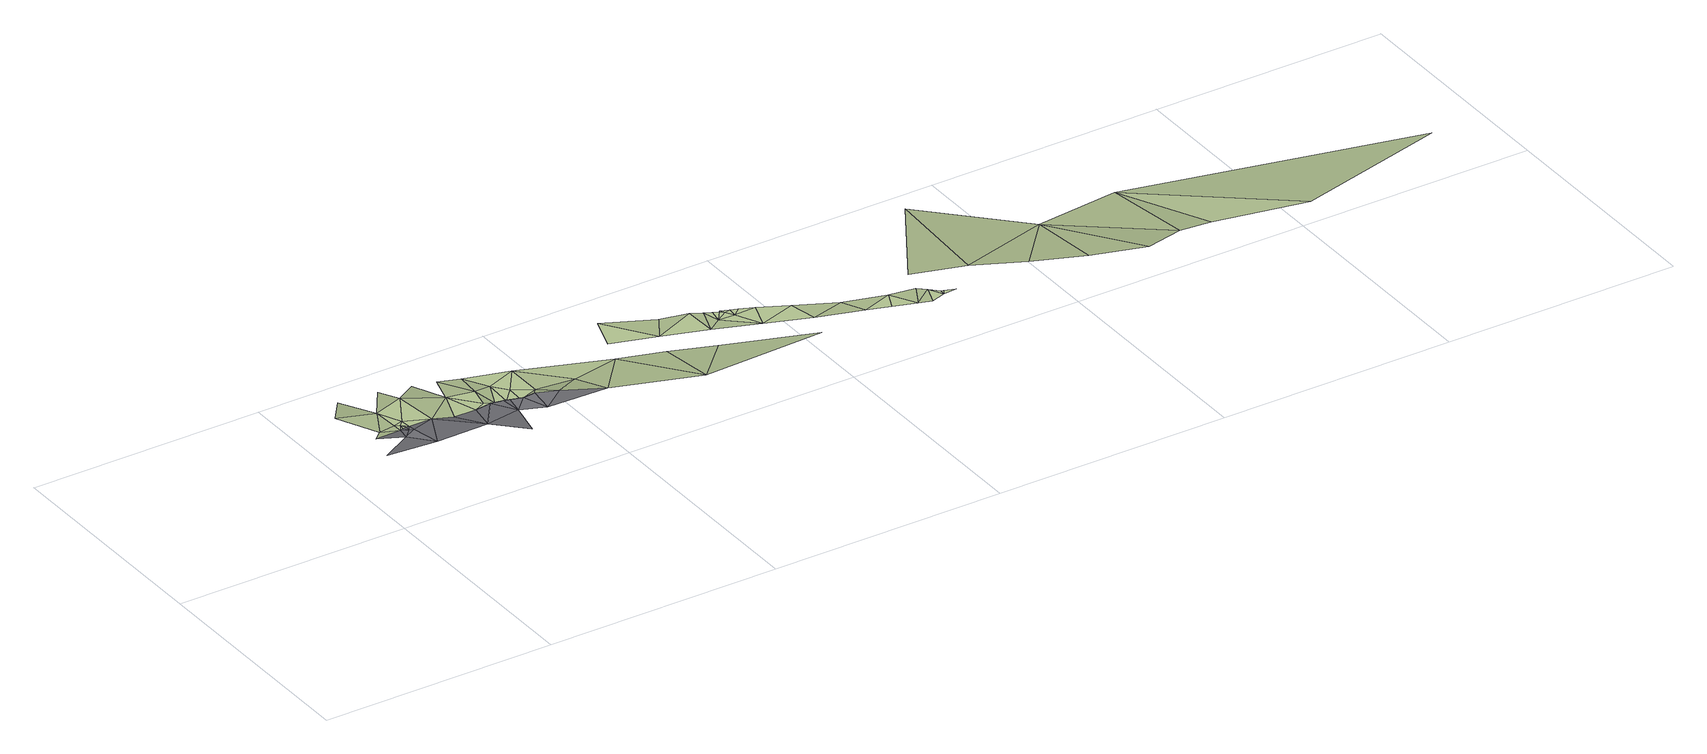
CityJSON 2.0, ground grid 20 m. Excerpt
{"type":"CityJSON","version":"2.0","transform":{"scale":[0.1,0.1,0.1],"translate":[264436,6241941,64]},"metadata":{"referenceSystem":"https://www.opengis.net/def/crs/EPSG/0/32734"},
"CityObjects":{
"road1":{"type":"Road","attributes":{"highway":"residential","name":"Selbourne Road","surface":"asphalt","lanes":1,"width":5.6,"oneway":"yes"},"geometry":[{"type":"MultiSurface","lod":"1","boundaries":[[[0,1,2]],[[0,3,4]],[[0,5,3]],[[2,6,0]],[[0,6,5]],[[7,3,5]],[[8,7,5]],[[9,5,6]],[[8,5,9]],[[10,6,2]],[[10,9,6]],[[11,10,2]],[[10,11,12]],[[13,12,11]],[[13,11,14]],[[11,15,16]],[[11,16,14]],[[17,13,14]],[[16,18,14]],[[14,18,17]],[[16,19,18]],[[17,18,20]],[[20,21,17]],[[18,19,20]],[[21,20,22]],[[23,20,19]],[[20,23,22]],[[19,16,24]],[[23,19,25]],[[26,24,16]],[[25,19,24]],[[27,25,24]],[[27,24,26]],[[28,27,26]],[[28,26,29]]]}]},
"terrain1":{"type":"TINRelief","geometry":[{"type":"CompositeSurface","lod":"1","boundaries":[[[4,3,30]],[[31,30,32]],[[30,3,33]],[[33,32,30]],[[31,32,34]],[[35,33,3]],[[35,3,7]],[[35,7,8]],[[36,33,35]],[[32,33,36]],[[9,35,8]],[[9,36,35]],[[9,10,36]],[[37,32,36]],[[10,37,36]],[[37,38,32]],[[37,10,39]],[[12,39,10]],[[40,37,39]],[[13,39,12]],[[13,41,39]],[[41,13,17]],[[39,41,42]],[[43,39,42]],[[44,41,17]],[[41,44,42]],[[21,45,17]],[[17,45,44]],[[45,21,22]],[[46,43,42]],[[23,45,22]],[[44,45,47]],[[45,23,47]],[[44,48,42]],[[25,47,23]],[[44,47,48]],[[46,42,48]],[[49,47,25]],[[49,25,27]],[[50,48,47]],[[50,47,49]],[[51,46,48]],[[52,49,27]],[[52,50,49]],[[48,50,51]],[[28,52,27]],[[51,50,52]],[[53,52,28]],[[51,52,53]],[[28,29,53]],[[51,53,54]],[[29,54,53]],[[54,29,55]],[[54,55,56]],[[57,58,59]],[[56,55,60]],[[58,57,61]],[[57,62,61]],[[62,57,63]],[[55,64,60]],[[63,65,62]],[[65,63,66]],[[63,67,66]],[[65,66,68]],[[68,66,69]],[[70,69,66]],[[70,66,71]],[[66,67,71]],[[72,69,70]],[[73,72,70]],[[70,71,73]],[[71,74,73]],[[75,71,67]],[[75,74,71]],[[67,76,75]],[[76,67,77]],[[76,77,78]],[[77,79,78]],[[79,80,78]],[[81,80,79]],[[82,80,81]],[[80,82,83]],[[84,82,85]],[[82,84,83]],[[85,86,84]],[[84,86,87]],[[86,88,87]],[[86,89,88]],[[90,91,92]],[[90,93,94]],[[90,94,91]],[[94,93,95]],[[94,95,96]],[[97,94,96]],[[97,98,94]],[[98,97,99]],[[98,99,100]],[[98,100,101]]]}]}
},
"vertices":[
[38,56,47],[8,36,51],[54,38,47],[41,69,45],[14,60,51],[47,66,45],[49,62,47],[44,70,45],[47,70,45],[50,70,45],[70,70,45],[101,41,45],[90,70,40],[109,70,40],[119,65,45],[123,14,47],[132,47,44],[129,70,40],[129,63,45],[135,63,44],[132,66,36],[131,69,36],[134,69,36],[136,68,36],[145,60,44],[138,68,36],[153,39,44],[156,61,44],[173,54,44],[208,41,41],
[25,72,47],[8,107,47],[40,99,45],[41,77,45],[31,139,37],[45,75,45],[49,79,45],[66,108,45],[64,135,37],[100,97,40],[91,130,36],[119,75,40],[123,93,40],[110,125,36],[130,76,36],[133,73,36],[128,119,36],[139,74,36],[140,98,36],[149,70,36],[150,86,36],[166,108,36],[166,76,36],[201,75,34],[242,83,34],[278,14,43],[280,71,34],[287,92,34],[259,133,34],[249,104,34],[318,59,33],[302,116,32],[324,108,34],[325,80,34],[394,34,32],[334,104,33],[338,90,33],[363,67,33],[340,101,33],[345,99,33],[348,96,33],[352,89,33],[346,100,33],[353,97,33],[359,95,33],[371,90,33],[396,79,32],[401,55,32],[431,65,30],[439,43,32],[465,52,32],[458,37,32],[477,30,32],[488,50,31],[495,44,31],[489,28,31],[501,32,31],[502,37,31],[504,36,31],[513,33,31],[540,58,30],[564,181,9],[497,74,28],[583,41,28],[631,101,14],[625,24,28],[668,7,30],[707,25,22],[707,114,10],[739,31,16],[809,3,25],[954,60,8]
]}
